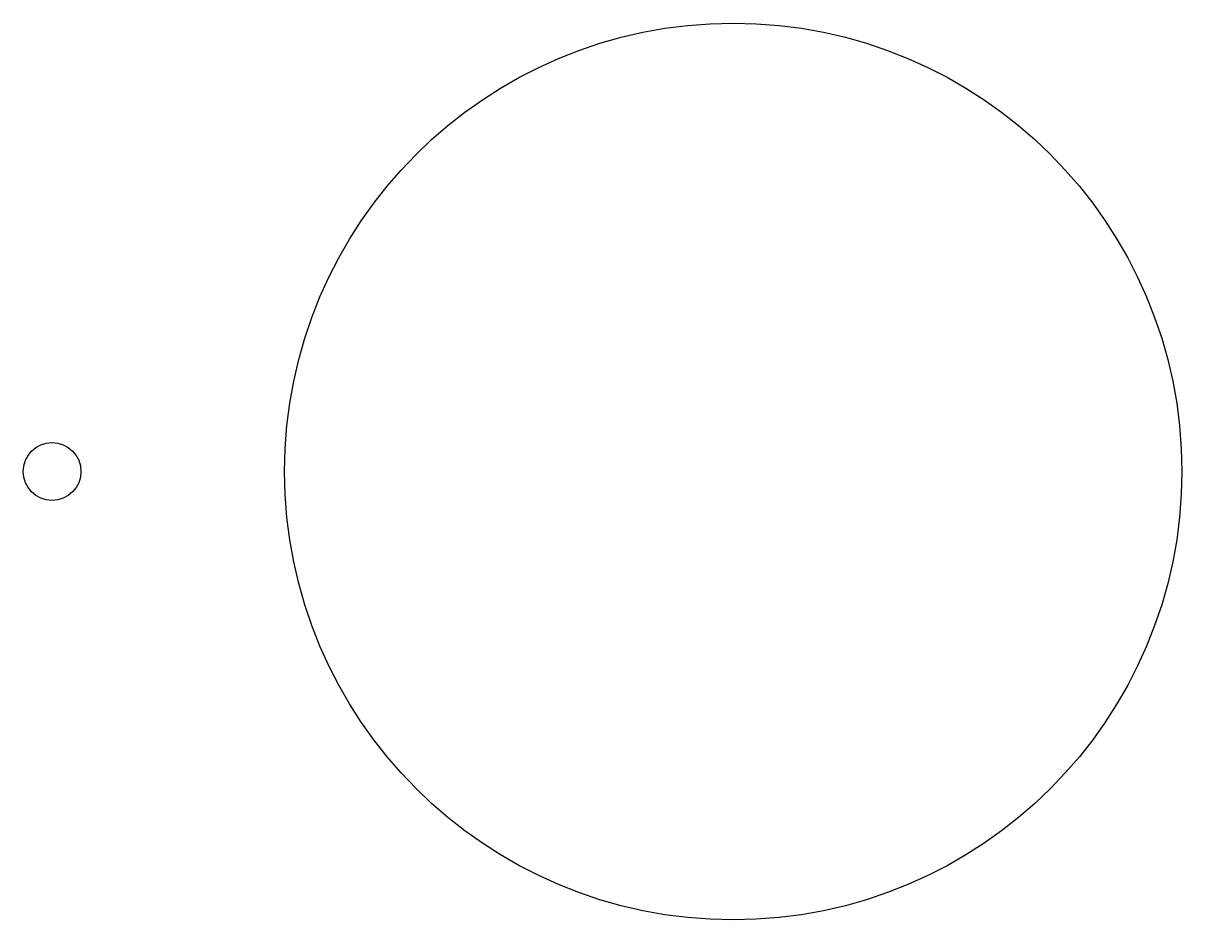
# Model space of a CAD drawing. Header units: millimetres. Extents: x -46 to 124, y -66 to 66.
import ezdxf

# ---------------------------------------------------------------- set-up
doc = ezdxf.new("R2010")
doc.units = ezdxf.units.MM
doc.layers.get('0').update_dxf_attribs({"linetype": 'CONTINUOUS'})

msp = doc.modelspace()

# ---------------------------------------------------------------- linework, layer by layer
for centre, radius in [((58, 0), 65.86), ((58, 0), 65.86), ((-42, 0), 4.24)]:
    msp.add_circle(centre, radius)

doc.saveas('drawing.dxf')
